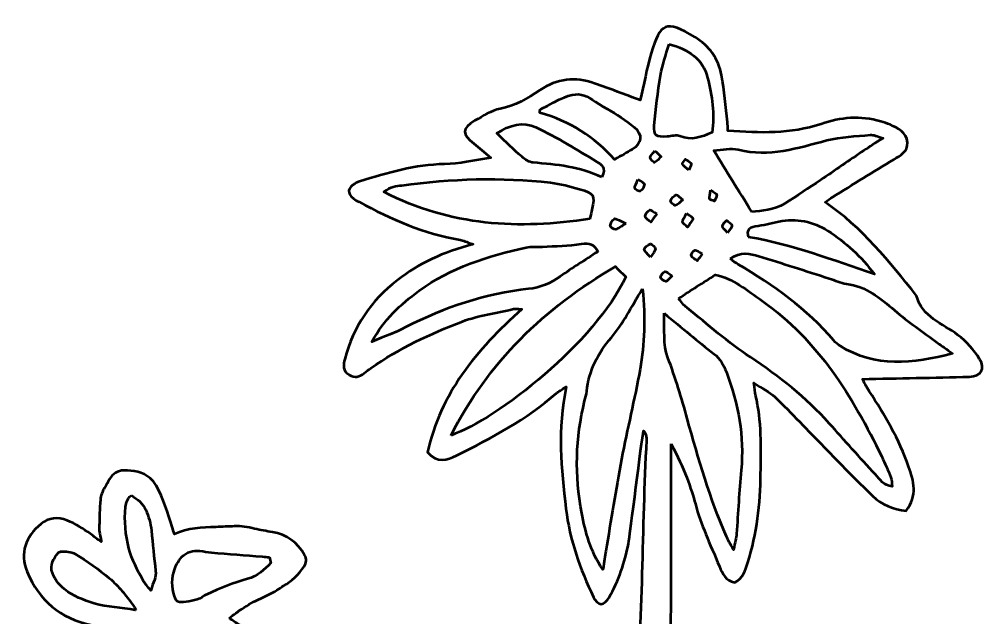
# Model space of a CAD drawing. Header units: centimetres. Extents: x -56 to 56, y -29 to 44.
# Drawn here: x -53.61 to -31.73, y 6.3 to 19.86 of the extents above; entities that cross this region are included whole.
import ezdxf

# ---------------------------------------------------------------- set-up
doc = ezdxf.new("R2010")
doc.units = ezdxf.units.CM
doc.header["$MEASUREMENT"] = 0
doc.layers.add('Layer 1', color=7, linetype='Continuous')

msp = doc.modelspace()

# ---------------------------------------------------------------- linework, layer by layer
at = {"layer": 'Layer 1', "lineweight": 53}
for points, knots in [([(-38.85541, 10.2386), (-38.85438, 9.00088), (-38.84119, 7.76305), (-38.85558, 6.52551), (-38.85558, 6.52551), (-38.87107, 5.18784), (-38.91379, 3.85053), (-38.9418, 2.51301), (-38.9418, 2.51301), (-38.95993, 1.6462), (-38.9708, 0.77925), (-38.98886, -0.08756), (-38.98886, -0.08756), (-39.00897, -1.05262), (-39.03444, -2.01754), (-39.056, -2.98256), (-39.056, -2.98256), (-39.09191, -4.59161), (-39.1184, -6.20092), (-39.16511, -7.80969), (-39.16511, -7.80969), (-39.1892, -8.63808), (-40.31718, -27.18336), (-40.35665, -28.01137), (-40.35665, -28.01137), (-40.36607, -28.20871), (-40.35376, -28.40697), (-40.35411, -28.60484), (-40.35411, -28.60484), (-40.35468, -28.90185), (-40.47201, -28.98126), (-40.75169, -28.88763), (-40.75169, -28.88763), (-40.99659, -28.80565), (-41.16349, -28.65377), (-41.19242, -28.39117), (-41.19242, -28.39117), (-41.21792, -28.15953), (-41.22681, -27.92554), (-41.23179, -27.69231), (-41.23179, -27.69231), (-41.23786, -27.40815), (-41.23694, -27.1236), (-41.23069, -26.8394), (-41.23069, -26.8394), (-41.21104, -25.94811), (-40.11588, -7.33898), (-40.09994, -6.44761), (-40.09994, -6.44761), (-40.07238, -4.91183), (-40.06522, -3.37552), (-40.02367, -1.84016), (-40.02367, -1.84016), (-39.99886, -0.92414), (-39.9553, 0.05652), (-39.87102, 1.42554), (-39.87102, 1.42554), (-39.79097, 2.7256), (-39.75093, 3.37566), (-39.67053, 4.26523), (-39.67053, 4.26523), (-39.4885, 6.27874), (-39.52096, 8.30605), (-39.41205, 10.32482), (-39.41205, 10.32482), (-39.41135, 10.33829), (-39.40849, 10.38458), (-39.42592, 10.44004), (-39.42592, 10.44004), (-39.43551, 10.47069), (-39.45104, 10.50209), (-39.4752, 10.53476), (-39.4752, 10.53476), (-39.5224, 10.33283), (-39.78028, 8.17679), (-39.82071, 7.97352), (-39.82071, 7.97352), (-39.90587, 7.54546), (-40.03774, 7.1343), (-40.25847, 6.75651), (-40.25847, 6.75651), (-40.29724, 6.69018), (-40.37665, 6.60305), (-40.43483, 6.60488), (-40.43483, 6.60488), (-40.49628, 6.60675), (-40.57866, 6.69227), (-40.6109, 6.7606), (-40.6109, 6.7606), (-40.91334, 7.40114), (-41.1516, 8.05695), (-41.23422, 8.77242), (-41.23422, 8.77242), (-41.33815, 9.67197), (-41.43471, 10.56601), (-41.22805, 11.52846), (-41.22805, 11.52846), (-41.33819, 11.45791), (-41.39876, 11.42912), (-41.44719, 11.38654), (-41.44719, 11.38654), (-42.12403, 10.79165), (-42.91186, 10.37435), (-43.71033, 9.97574), (-43.71033, 9.97574), (-43.92606, 9.86808), (-44.1548, 9.7971), (-44.36816, 10.04616), (-44.36816, 10.04616), (-44.07853, 11.36678), (-43.2689, 12.36045), (-42.23022, 13.29009), (-42.23022, 13.29009), (-42.3436, 13.2933), (-42.38551, 13.30297), (-42.42312, 13.29422), (-42.42312, 13.29422), (-42.80902, 13.2044), (-43.20914, 13.15082), (-43.57642, 13.01129), (-43.57642, 13.01129), (-44.30487, 12.73454), (-45.01085, 12.40159), (-45.6535, 11.95105), (-45.6535, 11.95105), (-45.7042, 11.91549), (-45.75563, 11.88039), (-45.80284, 11.84053), (-45.80284, 11.84053), (-45.90814, 11.75156), (-46.01842, 11.72401), (-46.14348, 11.79858), (-46.14348, 11.79858), (-46.29249, 11.88741), (-46.27824, 12.0221), (-46.24204, 12.15891), (-46.24204, 12.15891), (-46.0484, 12.89131), (-45.64955, 13.48454), (-45.04793, 13.94809), (-45.04793, 13.94809), (-44.55989, 14.32408), (-44.01841, 14.58556), (-43.33724, 14.75878), (-43.33724, 14.75878), (-43.48964, 14.81339), (-43.55811, 14.85), (-43.63064, 14.86207), (-43.63064, 14.86207), (-44.44912, 14.99803), (-45.19391, 15.32908), (-45.91714, 15.71826), (-45.91714, 15.71826), (-45.96074, 15.74176), (-46.00642, 15.7637), (-46.04463, 15.79446), (-46.04463, 15.79446), (-46.19512, 15.91568), (-46.18084, 16.04109), (-46.00674, 16.13944), (-46.00674, 16.13944), (-45.9746, 16.15761), (-45.93971, 16.17236), (-45.9044, 16.18312), (-45.9044, 16.18312), (-45.27607, 16.37496), (-44.65056, 16.56581), (-43.98134, 16.57569), (-43.98134, 16.57569), (-43.65354, 16.58056), (-43.32683, 16.66078), (-42.93447, 16.71602), (-42.93447, 16.71602), (-43.08585, 16.84433), (-43.19859, 16.94967), (-43.32122, 17.04185), (-43.32122, 17.04185), (-43.59268, 17.24593), (-43.59205, 17.39075), (-43.29374, 17.56368), (-43.29374, 17.56368), (-43.11223, 17.66888), (-42.92413, 17.78931), (-42.72418, 17.83006), (-42.72418, 17.83006), (-42.3846, 17.89927), (-42.10139, 18.0673), (-41.82597, 18.25177), (-41.82597, 18.25177), (-41.43396, 18.51434), (-41.02425, 18.55869), (-40.58807, 18.40541), (-40.58807, 18.40541), (-40.24143, 18.28359), (-39.89818, 18.15197), (-39.55126, 18.02391), (-39.55126, 18.02391), (-39.47185, 18.37161), (-39.40927, 18.7373), (-39.30333, 19.09001), (-39.30333, 19.09001), (-39.09921, 19.76977), (-38.97944, 19.85783), (-38.31283, 19.45121), (-38.31283, 19.45121), (-37.99396, 19.25673), (-37.7794, 18.96216), (-37.71216, 18.59153), (-37.71216, 18.59153), (-37.64834, 18.23978), (-37.62121, 17.88135), (-37.57913, 17.52572), (-37.57913, 17.52572), (-37.57221, 17.46719), (-37.57122, 17.40796), (-37.56639, 17.33162), (-37.56639, 17.33162), (-36.8451, 17.27962), (-36.14636, 17.25133), (-35.46013, 17.48518), (-35.46013, 17.48518), (-35.01842, 17.63571), (-34.56482, 17.6796), (-34.10762, 17.54082), (-34.10762, 17.54082), (-34.0365, 17.51926), (-33.96234, 17.50303), (-33.89623, 17.47069), (-33.89623, 17.47069), (-33.71787, 17.38341), (-33.52282, 17.30065), (-33.50567, 17.06541), (-33.50567, 17.06541), (-33.49022, 16.85301), (-33.66908, 16.77324), (-33.81269, 16.68339), (-33.81269, 16.68339), (-34.2737, 16.39503), (-34.73944, 16.11429), (-35.20278, 15.82967), (-35.20278, 15.82967), (-35.25432, 15.79799), (-35.30202, 15.75996), (-35.36986, 15.71184), (-35.36986, 15.71184), (-34.52157, 15.14302), (-33.91659, 14.36303), (-33.29909, 13.59514), (-33.29909, 13.59514), (-33.16768, 13.10443), (-32.70705, 12.96741), (-32.35971, 12.70251), (-32.35971, 12.70251), (-32.16864, 12.55681), (-31.99688, 12.36483), (-31.87104, 12.16011), (-31.87104, 12.16011), (-31.73275, 11.93507), (-31.83777, 11.76747), (-32.09992, 11.75935), (-32.09992, 11.75935), (-32.90094, 11.73452), (-33.70238, 11.72309), (-34.52397, 11.70605), (-34.52397, 11.70605), (-34.48354, 11.63444), (-34.432, 11.53132), (-34.36991, 11.43501), (-34.36991, 11.43501), (-34.02023, 10.89279), (-33.69183, 10.33956), (-33.47766, 9.72686), (-33.47766, 9.72686), (-33.36142, 9.39433), (-33.26698, 9.06156), (-33.5322, 8.72328), (-33.5322, 8.72328), (-33.82349, 8.74568), (-34.08391, 8.86009), (-34.29134, 9.0569), (-34.29134, 9.0569), (-34.66776, 9.41405), (-35.02424, 9.79219), (-35.38764, 10.16296), (-35.38764, 10.16296), (-35.75968, 10.54248), (-36.12399, 10.92987), (-36.50467, 11.3005), (-36.50467, 11.3005), (-36.62493, 11.41762), (-36.78686, 11.49184), (-36.98145, 11.61965), (-36.98145, 11.61965), (-36.96289, 11.48807), (-36.95824, 11.41116), (-36.94067, 11.33733), (-36.94067, 11.33733), (-36.80153, 10.75179), (-36.81759, 10.15644), (-36.82658, 9.56176), (-36.82658, 9.56176), (-36.83695, 8.87772), (-36.90479, 8.20148), (-37.12062, 7.54722), (-37.12062, 7.54722), (-37.17841, 7.37203), (-37.22046, 7.18594), (-37.41329, 7.09708), (-37.41329, 7.09708), (-37.62118, 7.13024), (-37.69463, 7.30515), (-37.75781, 7.45677), (-37.75781, 7.45677), (-37.98659, 8.00573), (-38.17317, 8.38447), (-38.30511, 8.87645), (-38.30511, 8.87645), (-38.39493, 9.21152), (-38.55392, 9.68502), (-38.85541, 10.2386)], [0, 0, 0, 0, 0.01234568, 0.01234568, 0.01234568, 0.01234568, 0.02469136, 0.02469136, 0.02469136, 0.02469136, 0.03703704, 0.03703704, 0.03703704, 0.03703704, 0.04938272, 0.04938272, 0.04938272, 0.04938272, 0.0617284, 0.0617284, 0.0617284, 0.0617284, 0.07407407, 0.07407407, 0.07407407, 0.07407407, 0.08641975, 0.08641975, 0.08641975, 0.08641975, 0.09876543, 0.09876543, 0.09876543, 0.09876543, 0.11111111, 0.11111111, 0.11111111, 0.11111111, 0.12345679, 0.12345679, 0.12345679, 0.12345679, 0.13580247, 0.13580247, 0.13580247, 0.13580247, 0.14814815, 0.14814815, 0.14814815, 0.14814815, 0.16049383, 0.16049383, 0.16049383, 0.16049383, 0.17283951, 0.17283951, 0.17283951, 0.17283951, 0.18518519, 0.18518519, 0.18518519, 0.18518519, 0.19753086, 0.19753086, 0.19753086, 0.19753086, 0.20987654, 0.20987654, 0.20987654, 0.20987654, 0.22222222, 0.22222222, 0.22222222, 0.22222222, 0.2345679, 0.2345679, 0.2345679, 0.2345679, 0.24691358, 0.24691358, 0.24691358, 0.24691358, 0.25925926, 0.25925926, 0.25925926, 0.25925926, 0.27160494, 0.27160494, 0.27160494, 0.27160494, 0.28395062, 0.28395062, 0.28395062, 0.28395062, 0.2962963, 0.2962963, 0.2962963, 0.2962963, 0.30864198, 0.30864198, 0.30864198, 0.30864198, 0.32098765, 0.32098765, 0.32098765, 0.32098765, 0.33333333, 0.33333333, 0.33333333, 0.33333333, 0.34567901, 0.34567901, 0.34567901, 0.34567901, 0.35802469, 0.35802469, 0.35802469, 0.35802469, 0.37037037, 0.37037037, 0.37037037, 0.37037037, 0.38271605, 0.38271605, 0.38271605, 0.38271605, 0.39506173, 0.39506173, 0.39506173, 0.39506173, 0.40740741, 0.40740741, 0.40740741, 0.40740741, 0.41975309, 0.41975309, 0.41975309, 0.41975309, 0.43209877, 0.43209877, 0.43209877, 0.43209877, 0.44444444, 0.44444444, 0.44444444, 0.44444444, 0.45679012, 0.45679012, 0.45679012, 0.45679012, 0.4691358, 0.4691358, 0.4691358, 0.4691358, 0.48148148, 0.48148148, 0.48148148, 0.48148148, 0.49382716, 0.49382716, 0.49382716, 0.49382716, 0.50617284, 0.50617284, 0.50617284, 0.50617284, 0.51851852, 0.51851852, 0.51851852, 0.51851852, 0.5308642, 0.5308642, 0.5308642, 0.5308642, 0.54320988, 0.54320988, 0.54320988, 0.54320988, 0.55555556, 0.55555556, 0.55555556, 0.55555556, 0.56790123, 0.56790123, 0.56790123, 0.56790123, 0.58024691, 0.58024691, 0.58024691, 0.58024691, 0.59259259, 0.59259259, 0.59259259, 0.59259259, 0.60493827, 0.60493827, 0.60493827, 0.60493827, 0.61728395, 0.61728395, 0.61728395, 0.61728395, 0.62962963, 0.62962963, 0.62962963, 0.62962963, 0.64197531, 0.64197531, 0.64197531, 0.64197531, 0.65432099, 0.65432099, 0.65432099, 0.65432099, 0.66666667, 0.66666667, 0.66666667, 0.66666667, 0.67901235, 0.67901235, 0.67901235, 0.67901235, 0.69135802, 0.69135802, 0.69135802, 0.69135802, 0.7037037, 0.7037037, 0.7037037, 0.7037037, 0.71604938, 0.71604938, 0.71604938, 0.71604938, 0.72839506, 0.72839506, 0.72839506, 0.72839506, 0.74074074, 0.74074074, 0.74074074, 0.74074074, 0.75308642, 0.75308642, 0.75308642, 0.75308642, 0.7654321, 0.7654321, 0.7654321, 0.7654321, 0.77777778, 0.77777778, 0.77777778, 0.77777778, 0.79012346, 0.79012346, 0.79012346, 0.79012346, 0.80246914, 0.80246914, 0.80246914, 0.80246914, 0.81481481, 0.81481481, 0.81481481, 0.81481481, 0.82716049, 0.82716049, 0.82716049, 0.82716049, 0.83950617, 0.83950617, 0.83950617, 0.83950617, 0.85185185, 0.85185185, 0.85185185, 0.85185185, 0.86419753, 0.86419753, 0.86419753, 0.86419753, 0.87654321, 0.87654321, 0.87654321, 0.87654321, 0.88888889, 0.88888889, 0.88888889, 0.88888889, 0.90123457, 0.90123457, 0.90123457, 0.90123457, 0.91358025, 0.91358025, 0.91358025, 0.91358025, 0.92592593, 0.92592593, 0.92592593, 0.92592593, 0.9382716, 0.9382716, 0.9382716, 0.9382716, 0.95061728, 0.95061728, 0.95061728, 0.95061728, 0.96296296, 0.96296296, 0.96296296, 0.96296296, 0.97530864, 0.97530864, 0.97530864, 0.97530864, 1, 1, 1, 1]), ([(-38.90148, 19.29776), (-38.97246, 19.03882), (-39.05282, 18.81667), (-39.09173, 18.58747), (-39.09173, 18.58747), (-39.15555, 18.21166), (-39.20709, 17.83239), (-39.23521, 17.45245), (-39.23521, 17.45245), (-39.25253, 17.21817), (-39.19076, 17.18416), (-38.94536, 17.19947), (-38.94536, 17.19947), (-38.84697, 17.20557), (-38.73447, 17.24293), (-38.65263, 17.2085), (-38.65263, 17.2085), (-38.39531, 17.1003), (-38.17514, 17.19065), (-37.92749, 17.28932), (-37.92749, 17.28932), (-37.86385, 17.71424), (-37.92541, 18.12583), (-38.02754, 18.53368), (-38.02754, 18.53368), (-38.13662, 18.96921), (-38.45617, 19.17181), (-38.90148, 19.29776)], [0, 0, 0, 0, 0.125, 0.125, 0.125, 0.125, 0.25, 0.25, 0.25, 0.25, 0.375, 0.375, 0.375, 0.375, 0.5, 0.5, 0.5, 0.5, 0.625, 0.625, 0.625, 0.625, 0.75, 0.75, 0.75, 0.75, 1, 1, 1, 1]), ([(-41.81839, 17.82022), (-41.821, 17.79291), (-41.82361, 17.76561), (-41.82622, 17.7383), (-41.82622, 17.7383), (-41.14871, 17.55687), (-40.58804, 17.18737), (-40.1319, 16.68205), (-40.1319, 16.68205), (-39.97255, 16.77335), (-39.8525, 16.83724), (-39.73753, 16.90913), (-39.73753, 16.90913), (-39.51588, 17.04767), (-39.48684, 17.24568), (-39.6905, 17.41576), (-39.6905, 17.41576), (-39.87885, 17.57306), (-40.0902, 17.70726), (-40.30476, 17.82794), (-40.30476, 17.82794), (-40.84832, 18.13363), (-40.85178, 18.35591), (-41.65403, 17.89751), (-41.65403, 17.89751), (-41.70642, 17.86756), (-41.76349, 17.84579), (-41.81839, 17.82022)], [0, 0, 0, 0, 0.125, 0.125, 0.125, 0.125, 0.25, 0.25, 0.25, 0.25, 0.375, 0.375, 0.375, 0.375, 0.5, 0.5, 0.5, 0.5, 0.625, 0.625, 0.625, 0.625, 0.75, 0.75, 0.75, 0.75, 1, 1, 1, 1]), ([(-40.42259, 16.27897), (-40.30144, 16.50065), (-40.44675, 16.5765), (-40.53375, 16.62924), (-40.53375, 16.62924), (-40.98721, 16.90381), (-41.43915, 17.18621), (-41.91628, 17.41428), (-41.91628, 17.41428), (-42.20055, 17.55013), (-42.5045, 17.4619), (-42.799, 17.27553), (-42.799, 17.27553), (-42.58836, 17.07543), (-42.41483, 16.90053), (-42.22927, 16.73952), (-42.22927, 16.73952), (-42.15896, 16.67852), (-42.06353, 16.61823), (-41.97516, 16.61093), (-41.97516, 16.61093), (-41.44652, 16.56736), (-40.92078, 16.51706), (-40.42259, 16.27897)], [0, 0, 0, 0, 0.14285714, 0.14285714, 0.14285714, 0.14285714, 0.28571429, 0.28571429, 0.28571429, 0.28571429, 0.42857143, 0.42857143, 0.42857143, 0.42857143, 0.57142857, 0.57142857, 0.57142857, 0.57142857, 0.71428571, 0.71428571, 0.71428571, 0.71428571, 1, 1, 1, 1]), ([(-37.0301, 15.49848), (-36.80905, 15.51083), (-36.52601, 15.52787), (-36.27582, 15.68581), (-36.27582, 15.68581), (-36.00408, 15.85733), (-35.7366, 16.03576), (-35.47022, 16.21554), (-35.47022, 16.21554), (-35.14263, 16.43669), (-34.81885, 16.66342), (-34.49186, 16.88546), (-34.49186, 16.88546), (-34.36673, 16.97041), (-34.23726, 17.04894), (-34.05174, 17.16751), (-34.05174, 17.16751), (-34.2023, 17.2066), (-34.2736, 17.24547), (-34.34052, 17.23902), (-34.34052, 17.23902), (-34.67069, 17.20716), (-35.00921, 17.19958), (-35.3271, 17.11614), (-35.3271, 17.11614), (-35.98775, 16.94272), (-36.63382, 16.72883), (-37.3337, 16.90395), (-37.3337, 16.90395), (-37.50127, 16.94586), (-37.69187, 16.89597), (-37.88876, 16.88758), (-37.88876, 16.88758), (-37.59645, 16.41468), (-37.32689, 15.97865), (-37.0301, 15.49848)], [0, 0, 0, 0, 0.1, 0.1, 0.1, 0.1, 0.2, 0.2, 0.2, 0.2, 0.3, 0.3, 0.3, 0.3, 0.4, 0.4, 0.4, 0.4, 0.5, 0.5, 0.5, 0.5, 0.6, 0.6, 0.6, 0.6, 0.7, 0.7, 0.7, 0.7, 0.8, 0.8, 0.8, 0.8, 1, 1, 1, 1]), ([(-39.22286, 16.88038), (-39.27041, 16.81395), (-39.32859, 16.76827), (-39.3264, 16.72565), (-39.3264, 16.72565), (-39.32428, 16.6847), (-39.23926, 16.60772), (-39.22614, 16.61456), (-39.22614, 16.61456), (-39.16991, 16.64392), (-39.12673, 16.69835), (-39.07879, 16.74365), (-39.07879, 16.74365), (-39.11932, 16.7821), (-39.15982, 16.82052), (-39.22286, 16.88038)], [0, 0, 0, 0, 0.2, 0.2, 0.2, 0.2, 0.4, 0.4, 0.4, 0.4, 0.6, 0.6, 0.6, 0.6, 1, 1, 1, 1]), ([(-38.44922, 16.43892), (-38.42361, 16.51603), (-38.38685, 16.57195), (-38.40152, 16.59453), (-38.40152, 16.59453), (-38.4284, 16.63591), (-38.48559, 16.65764), (-38.53015, 16.68755), (-38.53015, 16.68755), (-38.55442, 16.64864), (-38.60733, 16.59671), (-38.59686, 16.57357), (-38.59686, 16.57357), (-38.5765, 16.5287), (-38.52044, 16.50002), (-38.44922, 16.43892)], [0, 0, 0, 0, 0.2, 0.2, 0.2, 0.2, 0.4, 0.4, 0.4, 0.4, 0.6, 0.6, 0.6, 0.6, 1, 1, 1, 1]), ([(-40.69246, 15.33476), (-40.66745, 15.44299), (-40.65514, 15.49072), (-40.64547, 15.53898), (-40.64547, 15.53898), (-40.57721, 15.87997), (-40.58941, 15.90971), (-40.93122, 16.00969), (-40.93122, 16.00969), (-41.14433, 16.07203), (-41.36193, 16.13207), (-41.5816, 16.1568), (-41.5816, 16.1568), (-42.70552, 16.28338), (-43.82823, 16.2505), (-44.94724, 16.09425), (-44.94724, 16.09425), (-45.06966, 16.07718), (-45.20851, 16.07901), (-45.35498, 15.94467), (-45.35498, 15.94467), (-43.84672, 15.16976), (-42.30208, 15.08735), (-40.69246, 15.33476)], [0, 0, 0, 0, 0.14285714, 0.14285714, 0.14285714, 0.14285714, 0.28571429, 0.28571429, 0.28571429, 0.28571429, 0.42857143, 0.42857143, 0.42857143, 0.42857143, 0.57142857, 0.57142857, 0.57142857, 0.57142857, 0.71428571, 0.71428571, 0.71428571, 0.71428571, 1, 1, 1, 1]), ([(-39.60421, 16.23021), (-39.63995, 16.14205), (-39.68017, 16.08444), (-39.67854, 16.028), (-39.67854, 16.028), (-39.6778, 16.00285), (-39.56922, 15.94866), (-39.55087, 15.96245), (-39.55087, 15.96245), (-39.50441, 15.99745), (-39.46575, 16.06095), (-39.45647, 16.11828), (-39.45647, 16.11828), (-39.45269, 16.14159), (-39.53323, 16.17853), (-39.60421, 16.23021)], [0, 0, 0, 0, 0.2, 0.2, 0.2, 0.2, 0.4, 0.4, 0.4, 0.4, 0.6, 0.6, 0.6, 0.6, 1, 1, 1, 1]), ([(-37.9585, 15.98489), (-37.9723, 15.89483), (-37.99551, 15.83856), (-37.98235, 15.79273), (-37.98235, 15.79273), (-37.9748, 15.76627), (-37.90855, 15.75668), (-37.86869, 15.73946), (-37.86869, 15.73946), (-37.85034, 15.78875), (-37.81655, 15.83909), (-37.81979, 15.88692), (-37.81979, 15.88692), (-37.82156, 15.91338), (-37.88537, 15.93561), (-37.9585, 15.98489)], [0, 0, 0, 0, 0.2, 0.2, 0.2, 0.2, 0.4, 0.4, 0.4, 0.4, 0.6, 0.6, 0.6, 0.6, 1, 1, 1, 1]), ([(-38.58539, 15.76381), (-38.65436, 15.81863), (-38.71003, 15.88879), (-38.73733, 15.87909), (-38.73733, 15.87909), (-38.79099, 15.86008), (-38.84419, 15.80268), (-38.86578, 15.74853), (-38.86578, 15.74853), (-38.87446, 15.72669), (-38.79194, 15.63395), (-38.76428, 15.63956), (-38.76428, 15.63956), (-38.70823, 15.65088), (-38.66127, 15.70725), (-38.58539, 15.76381)], [0, 0, 0, 0, 0.2, 0.2, 0.2, 0.2, 0.4, 0.4, 0.4, 0.4, 0.6, 0.6, 0.6, 0.6, 1, 1, 1, 1]), ([(-39.17915, 15.44817), (-39.24607, 15.48878), (-39.3125, 15.5497), (-39.3324, 15.53711), (-39.3324, 15.53711), (-39.38359, 15.50473), (-39.44532, 15.43861), (-39.44349, 15.38813), (-39.44349, 15.38813), (-39.4419, 15.34516), (-39.35762, 15.30523), (-39.30996, 15.26395), (-39.30996, 15.26395), (-39.27137, 15.31832), (-39.23274, 15.37272), (-39.17915, 15.44817)], [0, 0, 0, 0, 0.2, 0.2, 0.2, 0.2, 0.4, 0.4, 0.4, 0.4, 0.6, 0.6, 0.6, 0.6, 1, 1, 1, 1]), ([(-39.8761, 15.23319), (-40.04762, 15.30551), (-40.11983, 15.35554), (-40.13878, 15.34012), (-40.13878, 15.34012), (-40.18612, 15.30153), (-40.22217, 15.23591), (-40.23459, 15.17537), (-40.23459, 15.17537), (-40.23847, 15.1565), (-40.14604, 15.08926), (-40.10844, 15.09688), (-40.10844, 15.09688), (-40.04349, 15.11011), (-39.98694, 15.16458), (-39.8761, 15.23319)], [0, 0, 0, 0, 0.2, 0.2, 0.2, 0.2, 0.4, 0.4, 0.4, 0.4, 0.6, 0.6, 0.6, 0.6, 1, 1, 1, 1]), ([(-38.50446, 15.46543), (-38.54584, 15.37903), (-38.59544, 15.32075), (-38.59333, 15.26441), (-38.59333, 15.26441), (-38.59188, 15.22501), (-38.51974, 15.18825), (-38.47913, 15.15032), (-38.47913, 15.15032), (-38.43631, 15.21227), (-38.38293, 15.27034), (-38.35788, 15.33881), (-38.35788, 15.33881), (-38.35146, 15.35638), (-38.43451, 15.40665), (-38.50446, 15.46543)], [0, 0, 0, 0, 0.2, 0.2, 0.2, 0.2, 0.4, 0.4, 0.4, 0.4, 0.6, 0.6, 0.6, 0.6, 1, 1, 1, 1]), ([(-37.10302, 14.92469), (-36.10385, 14.74777), (-35.18475, 14.39905), (-34.253, 14.0819), (-34.253, 14.0819), (-34.54894, 14.47895), (-34.90101, 14.80658), (-35.30766, 15.06827), (-35.30766, 15.06827), (-35.64227, 15.2836), (-36.01809, 15.34968), (-36.41249, 15.27711), (-36.41249, 15.27711), (-36.59361, 15.24381), (-36.77169, 15.19079), (-36.95379, 15.16666), (-36.95379, 15.16666), (-37.11039, 15.14591), (-37.13142, 15.06241), (-37.10302, 14.92469)], [0, 0, 0, 0, 0.16666667, 0.16666667, 0.16666667, 0.16666667, 0.33333333, 0.33333333, 0.33333333, 0.33333333, 0.5, 0.5, 0.5, 0.5, 0.66666667, 0.66666667, 0.66666667, 0.66666667, 1, 1, 1, 1]), ([(-37.57419, 15.02213), (-37.52692, 15.09815), (-37.46906, 15.15043), (-37.47693, 15.18945), (-37.47693, 15.18945), (-37.48564, 15.23273), (-37.55443, 15.26385), (-37.59705, 15.30029), (-37.59705, 15.30029), (-37.63137, 15.25708), (-37.69187, 15.21418), (-37.6924, 15.17057), (-37.6924, 15.17057), (-37.6929, 15.12965), (-37.62996, 15.08799), (-37.57419, 15.02213)], [0, 0, 0, 0, 0.2, 0.2, 0.2, 0.2, 0.4, 0.4, 0.4, 0.4, 0.6, 0.6, 0.6, 0.6, 1, 1, 1, 1]), ([(-40.51484, 14.5917), (-40.59245, 14.767), (-40.704, 14.79455), (-40.88014, 14.76738), (-40.88014, 14.76738), (-41.17213, 14.72237), (-41.47094, 14.72114), (-41.76699, 14.70353), (-41.76699, 14.70353), (-41.89025, 14.69623), (-42.01792, 14.71295), (-42.13663, 14.68695), (-42.13663, 14.68695), (-43.00055, 14.4979), (-43.83695, 14.23652), (-44.56173, 13.70383), (-44.56173, 13.70383), (-44.97571, 13.39952), (-45.35262, 13.06029), (-45.6268, 12.54951), (-45.6268, 12.54951), (-45.33565, 12.67365), (-45.09079, 12.75973), (-44.86296, 12.87844), (-44.86296, 12.87844), (-43.98607, 13.33521), (-43.06246, 13.63567), (-42.07874, 13.74729), (-42.07874, 13.74729), (-41.81521, 13.77717), (-41.58054, 13.87158), (-41.36302, 14.0298), (-41.36302, 14.0298), (-41.09364, 14.22569), (-40.80789, 14.39912), (-40.51484, 14.5917)], [0, 0, 0, 0, 0.1, 0.1, 0.1, 0.1, 0.2, 0.2, 0.2, 0.2, 0.3, 0.3, 0.3, 0.3, 0.4, 0.4, 0.4, 0.4, 0.5, 0.5, 0.5, 0.5, 0.6, 0.6, 0.6, 0.6, 0.7, 0.7, 0.7, 0.7, 0.8, 0.8, 0.8, 0.8, 1, 1, 1, 1]), ([(-39.32361, 14.46558), (-39.26967, 14.54866), (-39.21288, 14.60059), (-39.20758, 14.65735), (-39.20758, 14.65735), (-39.2043, 14.69256), (-39.2895, 14.77363), (-39.31677, 14.76629), (-39.31677, 14.76629), (-39.37438, 14.75084), (-39.45463, 14.69521), (-39.46056, 14.64786), (-39.46056, 14.64786), (-39.46624, 14.60285), (-39.38912, 14.54743), (-39.32361, 14.46558)], [0, 0, 0, 0, 0.2, 0.2, 0.2, 0.2, 0.4, 0.4, 0.4, 0.4, 0.6, 0.6, 0.6, 0.6, 1, 1, 1, 1]), ([(-38.1519, 14.54111), (-38.22069, 14.57978), (-38.27498, 14.63403), (-38.30941, 14.62352), (-38.30941, 14.62352), (-38.35171, 14.61057), (-38.41405, 14.5221), (-38.40346, 14.504), (-38.40346, 14.504), (-38.37436, 14.45444), (-38.31156, 14.42466), (-38.26214, 14.38705), (-38.26214, 14.38705), (-38.23067, 14.43101), (-38.19924, 14.47493), (-38.1519, 14.54111)], [0, 0, 0, 0, 0.2, 0.2, 0.2, 0.2, 0.4, 0.4, 0.4, 0.4, 0.6, 0.6, 0.6, 0.6, 1, 1, 1, 1]), ([(-37.52053, 14.42664), (-37.43759, 14.37146), (-37.38912, 14.33558), (-37.3374, 14.30535), (-37.3374, 14.30535), (-36.53127, 13.83365), (-35.7819, 13.29104), (-35.1675, 12.57822), (-35.1675, 12.57822), (-35.12792, 12.53233), (-35.08114, 12.48922), (-35.02999, 12.45718), (-35.02999, 12.45718), (-34.2313, 11.95698), (-33.39321, 12.0439), (-32.48032, 12.28408), (-32.48032, 12.28408), (-32.62613, 12.38719), (-32.72603, 12.45471), (-32.82262, 12.52675), (-32.82262, 12.52675), (-33.14972, 12.77059), (-33.48846, 13.00096), (-33.79848, 13.26501), (-33.79848, 13.26501), (-34.123, 13.54145), (-34.44057, 13.80744), (-34.88595, 13.86276), (-34.88595, 13.86276), (-35.01863, 13.87923), (-35.14503, 13.94488), (-35.27489, 13.9863), (-35.27489, 13.9863), (-35.80568, 14.15553), (-36.33516, 14.32916), (-36.86839, 14.49035), (-36.86839, 14.49035), (-37.06703, 14.55039), (-37.27616, 14.60324), (-37.52053, 14.42664)], [0, 0, 0, 0, 0.09090909, 0.09090909, 0.09090909, 0.09090909, 0.18181818, 0.18181818, 0.18181818, 0.18181818, 0.27272727, 0.27272727, 0.27272727, 0.27272727, 0.36363636, 0.36363636, 0.36363636, 0.36363636, 0.45454545, 0.45454545, 0.45454545, 0.45454545, 0.54545455, 0.54545455, 0.54545455, 0.54545455, 0.63636364, 0.63636364, 0.63636364, 0.63636364, 0.72727273, 0.72727273, 0.72727273, 0.72727273, 0.81818182, 0.81818182, 0.81818182, 0.81818182, 1, 1, 1, 1]), ([(-43.83515, 10.42977), (-42.77692, 10.80022), (-40.57552, 12.53515), (-39.87948, 14.02532), (-39.87948, 14.02532), (-39.94849, 14.09199), (-40.02377, 14.16484), (-40.11595, 14.25399), (-40.11595, 14.25399), (-41.72776, 13.31641), (-42.99568, 12.08243), (-43.83515, 10.42977)], [0, 0, 0, 0, 0.25, 0.25, 0.25, 0.25, 0.5, 0.5, 0.5, 0.5, 1, 1, 1, 1]), ([(-38.82937, 14.04804), (-38.90342, 14.09284), (-38.95662, 14.14992), (-38.99352, 14.14082), (-38.99352, 14.14082), (-39.0362, 14.1303), (-39.09297, 14.06003), (-39.09074, 14.01854), (-39.09074, 14.01854), (-39.08873, 13.98073), (-39.01546, 13.91842), (-38.97447, 13.91909), (-38.97447, 13.91909), (-38.93418, 13.91977), (-38.89495, 13.98609), (-38.82937, 14.04804)], [0, 0, 0, 0, 0.2, 0.2, 0.2, 0.2, 0.4, 0.4, 0.4, 0.4, 0.6, 0.6, 0.6, 0.6, 1, 1, 1, 1]), ([(-38.68907, 13.52995), (-38.6236, 13.45798), (-38.56662, 13.37603), (-38.49183, 13.3163), (-38.49183, 13.3163), (-38.01851, 12.9382), (-37.56293, 12.53229), (-37.05987, 12.19835), (-37.05987, 12.19835), (-36.40508, 11.76373), (-35.79555, 11.28649), (-35.27214, 10.70035), (-35.27214, 10.70035), (-34.92571, 10.31237), (-34.58164, 9.92216), (-34.22869, 9.54024), (-34.22869, 9.54024), (-34.12822, 9.43151), (-34.04101, 9.28578), (-33.84734, 9.2746), (-33.84734, 9.2746), (-33.85873, 9.35567), (-33.85598, 9.42026), (-33.87782, 9.47505), (-33.87782, 9.47505), (-33.94188, 9.63577), (-34.01127, 9.79473), (-34.08652, 9.95052), (-34.08652, 9.95052), (-34.74431, 11.31238), (-35.52409, 12.58087), (-36.79134, 13.47551), (-36.79134, 13.47551), (-37.13307, 13.71674), (-37.45848, 13.98736), (-37.85062, 14.0692), (-37.85062, 14.0692), (-38.13824, 13.88421), (-38.39644, 13.71812), (-38.68907, 13.52995)], [0, 0, 0, 0, 0.09090909, 0.09090909, 0.09090909, 0.09090909, 0.18181818, 0.18181818, 0.18181818, 0.18181818, 0.27272727, 0.27272727, 0.27272727, 0.27272727, 0.36363636, 0.36363636, 0.36363636, 0.36363636, 0.45454545, 0.45454545, 0.45454545, 0.45454545, 0.54545455, 0.54545455, 0.54545455, 0.54545455, 0.63636364, 0.63636364, 0.63636364, 0.63636364, 0.72727273, 0.72727273, 0.72727273, 0.72727273, 0.81818182, 0.81818182, 0.81818182, 0.81818182, 1, 1, 1, 1]), ([(-39.50166, 13.74673), (-39.76547, 13.326), (-39.94454, 12.95379), (-40.20358, 12.64973), (-40.20358, 12.64973), (-40.51311, 12.28644), (-40.71465, 11.89927), (-40.76415, 11.42827), (-40.76415, 11.42827), (-40.77187, 11.35486), (-40.79304, 11.28261), (-40.81089, 11.21057), (-40.81089, 11.21057), (-41.01966, 10.36821), (-41.04171, 9.51974), (-40.87689, 8.66902), (-40.87689, 8.66902), (-40.79371, 8.23958), (-40.69027, 7.81353), (-40.39842, 7.389), (-40.39842, 7.389), (-40.36925, 7.57298), (-40.35154, 7.69123), (-40.3316, 7.80912), (-40.3316, 7.80912), (-40.21406, 8.50392), (-40.10618, 9.20055), (-39.97526, 9.89284), (-39.97526, 9.89284), (-39.8465, 10.57349), (-39.67974, 11.24712), (-39.55676, 11.92869), (-39.55676, 11.92869), (-39.45351, 12.50114), (-39.4328, 13.08164), (-39.50166, 13.74673)], [0, 0, 0, 0, 0.1, 0.1, 0.1, 0.1, 0.2, 0.2, 0.2, 0.2, 0.3, 0.3, 0.3, 0.3, 0.4, 0.4, 0.4, 0.4, 0.5, 0.5, 0.5, 0.5, 0.6, 0.6, 0.6, 0.6, 0.7, 0.7, 0.7, 0.7, 0.8, 0.8, 0.8, 0.8, 1, 1, 1, 1]), ([(-39.01126, 13.19728), (-38.99398, 12.81261), (-39.04407, 12.5029), (-38.92571, 12.1871), (-38.92571, 12.1871), (-38.7568, 11.73639), (-38.61562, 11.27383), (-38.48831, 10.80929), (-38.48831, 10.80929), (-38.23967, 9.90205), (-37.97512, 9.00098), (-37.60135, 8.13576), (-37.60135, 8.13576), (-37.566, 8.05392), (-37.51598, 7.97842), (-37.43904, 7.83869), (-37.43904, 7.83869), (-37.40701, 8.00883), (-37.37991, 8.10373), (-37.37254, 8.20011), (-37.37254, 8.20011), (-37.33564, 8.68073), (-37.31447, 9.16277), (-37.26794, 9.64241), (-37.26794, 9.64241), (-37.19329, 10.41174), (-37.32985, 11.1446), (-37.60357, 11.86014), (-37.60357, 11.86014), (-37.66669, 12.02503), (-37.74222, 12.16628), (-37.88802, 12.27963), (-37.88802, 12.27963), (-38.24842, 12.55984), (-38.59619, 12.85625), (-39.01126, 13.19728)], [0, 0, 0, 0, 0.1, 0.1, 0.1, 0.1, 0.2, 0.2, 0.2, 0.2, 0.3, 0.3, 0.3, 0.3, 0.4, 0.4, 0.4, 0.4, 0.5, 0.5, 0.5, 0.5, 0.6, 0.6, 0.6, 0.6, 0.7, 0.7, 0.7, 0.7, 0.8, 0.8, 0.8, 0.8, 1, 1, 1, 1]), ([(-48.85793, 6.28757), (-48.77704, 6.2343), (-48.70708, 6.1829), (-48.63226, 6.13994), (-48.63226, 6.13994), (-48.4323, 6.02507), (-48.22981, 5.91469), (-48.02929, 5.80085), (-48.02929, 5.80085), (-47.92423, 5.74123), (-47.81279, 5.68849), (-47.71973, 5.61349), (-47.71973, 5.61349), (-47.62688, 5.53866), (-47.54404, 5.44659), (-47.47388, 5.34971), (-47.47388, 5.34971), (-47.39821, 5.24511), (-47.37192, 5.11928), (-47.41761, 4.99274), (-47.41761, 4.99274), (-47.49367, 4.78192), (-47.58888, 4.58951), (-47.7766, 4.44205), (-47.7766, 4.44205), (-47.93877, 4.31463), (-48.09939, 4.1889), (-48.29042, 4.11538), (-48.29042, 4.11538), (-48.52815, 4.0239), (-48.77894, 3.93991), (-49.02568, 4.06839), (-49.02568, 4.06839), (-49.17462, 4.14596), (-49.30896, 4.25663), (-49.43751, 4.3668), (-49.43751, 4.3668), (-49.54606, 4.45983), (-49.63923, 4.5712), (-49.70361, 4.70314), (-49.70361, 4.70314), (-49.72276, 4.74244), (-49.75504, 4.77536), (-49.80055, 4.80273), (-49.80055, 4.80273), (-49.79254, 4.77296), (-49.78598, 4.74272), (-49.77635, 4.71351), (-49.77635, 4.71351), (-49.66798, 4.38465), (-49.7052, 4.07929), (-49.92173, 3.80232), (-49.92173, 3.80232), (-49.93574, 3.78444), (-49.94974, 3.76648), (-49.96216, 3.74747), (-49.96216, 3.74747), (-50.10874, 3.52261), (-50.32432, 3.43325), (-50.58333, 3.44147), (-50.58333, 3.44147), (-50.78364, 3.44782), (-50.98437, 3.45889), (-51.18355, 3.48045), (-51.18355, 3.48045), (-51.43243, 3.5074), (-51.66223, 3.58773), (-51.85397, 3.75893), (-51.85397, 3.75893), (-51.93281, 3.82935), (-51.98844, 3.91176), (-52.01861, 4.01202), (-52.01861, 4.01202), (-52.02951, 4.04828), (-52.03653, 4.08568), (-52.04775, 4.1218), (-52.04775, 4.1218), (-52.15538, 4.469), (-52.0989, 4.7931), (-51.91591, 5.10199), (-51.91591, 5.10199), (-51.85834, 5.19922), (-51.81541, 5.30502), (-51.75889, 5.40291), (-51.75889, 5.40291), (-51.63397, 5.61916), (-51.44894, 5.78215), (-51.26553, 5.94598), (-51.26553, 5.94598), (-51.24662, 5.96288), (-51.22662, 5.97857), (-51.18972, 6.0093), (-51.18972, 6.0093), (-51.25124, 6.02038), (-51.29368, 6.02906), (-51.33644, 6.03558), (-51.33644, 6.03558), (-51.55329, 6.06871), (-51.77198, 6.09256), (-51.98686, 6.13567), (-51.98686, 6.13567), (-52.68366, 6.27537), (-53.15702, 6.68836), (-53.43042, 7.3385), (-53.43042, 7.3385), (-53.60875, 7.76254), (-53.46567, 8.13877), (-53.12252, 8.41849), (-53.12252, 8.41849), (-52.9455, 8.56285), (-52.74092, 8.59375), (-52.5247, 8.50411), (-52.5247, 8.50411), (-52.33463, 8.42534), (-52.16212, 8.31654), (-51.99681, 8.19547), (-51.99681, 8.19547), (-51.92188, 8.14061), (-51.84733, 8.08519), (-51.75247, 8.01509), (-51.75247, 8.01509), (-51.76214, 8.0661), (-51.76542, 8.09069), (-51.77156, 8.11447), (-51.77156, 8.11447), (-51.79929, 8.22189), (-51.8074, 8.32987), (-51.79583, 8.44089), (-51.79583, 8.44089), (-51.788, 8.51575), (-51.79473, 8.59202), (-51.79135, 8.66752), (-51.79135, 8.66752), (-51.78676, 8.76947), (-51.78024, 8.87146), (-51.77163, 8.97316), (-51.77163, 8.97316), (-51.76348, 9.06901), (-51.73053, 9.157), (-51.68033, 9.23923), (-51.68033, 9.23923), (-51.64092, 9.30379), (-51.60593, 9.37099), (-51.56666, 9.43566), (-51.56666, 9.43566), (-51.49286, 9.55715), (-51.38149, 9.63554), (-51.24271, 9.6361), (-51.24271, 9.6361), (-51.02949, 9.63688), (-50.82043, 9.60372), (-50.64574, 9.45926), (-50.64574, 9.45926), (-50.58883, 9.41216), (-50.54558, 9.35921), (-50.51073, 9.29458), (-50.51073, 9.29458), (-50.34969, 8.99617), (-50.24657, 8.67584), (-50.14888, 8.35326), (-50.14888, 8.35326), (-50.13266, 8.29961), (-50.11431, 8.24658), (-50.09667, 8.1925), (-50.09667, 8.1925), (-49.79399, 8.33612), (-49.47571, 8.33397), (-49.16125, 8.35256), (-49.16125, 8.35256), (-49.02158, 8.36081), (-48.88157, 8.36261), (-48.7418, 8.36896), (-48.7418, 8.36896), (-48.58516, 8.37609), (-48.43315, 8.35005), (-48.28124, 8.31488), (-48.28124, 8.31488), (-48.14878, 8.28419), (-48.01504, 8.25766), (-47.8807, 8.23702), (-47.8807, 8.23702), (-47.54902, 8.18612), (-47.3147, 8.00038), (-47.14982, 7.71745), (-47.14982, 7.71745), (-47.0994, 7.63102), (-47.10632, 7.54075), (-47.16262, 7.45975), (-47.16262, 7.45975), (-47.28687, 7.28096), (-47.43518, 7.12641), (-47.62681, 7.01751), (-47.62681, 7.01751), (-47.67933, 6.98766), (-47.73031, 6.95496), (-47.78069, 6.92151), (-47.78069, 6.92151), (-47.89456, 6.84591), (-48.01715, 6.78986), (-48.14274, 6.73539), (-48.14274, 6.73539), (-48.29077, 6.67111), (-48.42987, 6.58444), (-48.5677, 6.49917), (-48.5677, 6.49917), (-48.66351, 6.43994), (-48.75061, 6.3666), (-48.85793, 6.28757)], [0, 0, 0, 0, 0.01886792, 0.01886792, 0.01886792, 0.01886792, 0.03773585, 0.03773585, 0.03773585, 0.03773585, 0.05660377, 0.05660377, 0.05660377, 0.05660377, 0.0754717, 0.0754717, 0.0754717, 0.0754717, 0.09433962, 0.09433962, 0.09433962, 0.09433962, 0.11320755, 0.11320755, 0.11320755, 0.11320755, 0.13207547, 0.13207547, 0.13207547, 0.13207547, 0.1509434, 0.1509434, 0.1509434, 0.1509434, 0.16981132, 0.16981132, 0.16981132, 0.16981132, 0.18867925, 0.18867925, 0.18867925, 0.18867925, 0.20754717, 0.20754717, 0.20754717, 0.20754717, 0.22641509, 0.22641509, 0.22641509, 0.22641509, 0.24528302, 0.24528302, 0.24528302, 0.24528302, 0.26415094, 0.26415094, 0.26415094, 0.26415094, 0.28301887, 0.28301887, 0.28301887, 0.28301887, 0.30188679, 0.30188679, 0.30188679, 0.30188679, 0.32075472, 0.32075472, 0.32075472, 0.32075472, 0.33962264, 0.33962264, 0.33962264, 0.33962264, 0.35849057, 0.35849057, 0.35849057, 0.35849057, 0.37735849, 0.37735849, 0.37735849, 0.37735849, 0.39622642, 0.39622642, 0.39622642, 0.39622642, 0.41509434, 0.41509434, 0.41509434, 0.41509434, 0.43396226, 0.43396226, 0.43396226, 0.43396226, 0.45283019, 0.45283019, 0.45283019, 0.45283019, 0.47169811, 0.47169811, 0.47169811, 0.47169811, 0.49056604, 0.49056604, 0.49056604, 0.49056604, 0.50943396, 0.50943396, 0.50943396, 0.50943396, 0.52830189, 0.52830189, 0.52830189, 0.52830189, 0.54716981, 0.54716981, 0.54716981, 0.54716981, 0.56603774, 0.56603774, 0.56603774, 0.56603774, 0.58490566, 0.58490566, 0.58490566, 0.58490566, 0.60377358, 0.60377358, 0.60377358, 0.60377358, 0.62264151, 0.62264151, 0.62264151, 0.62264151, 0.64150943, 0.64150943, 0.64150943, 0.64150943, 0.66037736, 0.66037736, 0.66037736, 0.66037736, 0.67924528, 0.67924528, 0.67924528, 0.67924528, 0.69811321, 0.69811321, 0.69811321, 0.69811321, 0.71698113, 0.71698113, 0.71698113, 0.71698113, 0.73584906, 0.73584906, 0.73584906, 0.73584906, 0.75471698, 0.75471698, 0.75471698, 0.75471698, 0.77358491, 0.77358491, 0.77358491, 0.77358491, 0.79245283, 0.79245283, 0.79245283, 0.79245283, 0.81132075, 0.81132075, 0.81132075, 0.81132075, 0.83018868, 0.83018868, 0.83018868, 0.83018868, 0.8490566, 0.8490566, 0.8490566, 0.8490566, 0.86792453, 0.86792453, 0.86792453, 0.86792453, 0.88679245, 0.88679245, 0.88679245, 0.88679245, 0.90566038, 0.90566038, 0.90566038, 0.90566038, 0.9245283, 0.9245283, 0.9245283, 0.9245283, 0.94339623, 0.94339623, 0.94339623, 0.94339623, 0.96226415, 0.96226415, 0.96226415, 0.96226415, 1, 1, 1, 1]), ([(-51.08008, 9.0645), (-51.17148, 8.99525), (-51.19032, 8.9054), (-51.20239, 8.80962), (-51.20239, 8.80962), (-51.24264, 8.48936), (-51.20404, 8.17567), (-51.12661, 7.86548), (-51.12661, 7.86548), (-51.06184, 7.60608), (-50.93307, 7.37374), (-50.80533, 7.14225), (-50.80533, 7.14225), (-50.76297, 7.06545), (-50.69812, 7.00103), (-50.63247, 6.91679), (-50.63247, 6.91679), (-50.60026, 7.01003), (-50.57994, 7.08213), (-50.55056, 7.15033), (-50.55056, 7.15033), (-50.52114, 7.21869), (-50.51433, 7.28565), (-50.52279, 7.35952), (-50.52279, 7.35952), (-50.55761, 7.66379), (-50.58763, 7.96863), (-50.62002, 8.27318), (-50.62002, 8.27318), (-50.63734, 8.4361), (-50.67869, 8.59252), (-50.74713, 8.74185), (-50.74713, 8.74185), (-50.81496, 8.89001), (-50.9318, 8.9859), (-51.08008, 9.0645)], [0, 0, 0, 0, 0.1, 0.1, 0.1, 0.1, 0.2, 0.2, 0.2, 0.2, 0.3, 0.3, 0.3, 0.3, 0.4, 0.4, 0.4, 0.4, 0.5, 0.5, 0.5, 0.5, 0.6, 0.6, 0.6, 0.6, 0.7, 0.7, 0.7, 0.7, 0.8, 0.8, 0.8, 0.8, 1, 1, 1, 1]), ([(-50.96793, 6.4822), (-50.99146, 6.51822), (-51.01319, 6.55657), (-51.03979, 6.59124), (-51.03979, 6.59124), (-51.12036, 6.69627), (-51.19843, 6.80369), (-51.28571, 6.90296), (-51.28571, 6.90296), (-51.37549, 7.00509), (-51.46658, 7.10902), (-51.57178, 7.19393), (-51.57178, 7.19393), (-51.81618, 7.39113), (-52.0639, 7.58558), (-52.33967, 7.73876), (-52.33967, 7.73876), (-52.4412, 7.79513), (-52.55748, 7.809), (-52.66962, 7.79457), (-52.66962, 7.79457), (-52.75577, 7.78346), (-52.7768, 7.68475), (-52.82978, 7.62785), (-52.82978, 7.62785), (-52.83232, 7.62509), (-52.83486, 7.62192), (-52.83617, 7.6185), (-52.83617, 7.6185), (-52.86541, 7.54106), (-52.89886, 7.46253), (-52.87741, 7.3784), (-52.87741, 7.3784), (-52.83194, 7.19989), (-52.72917, 7.05621), (-52.58714, 6.9425), (-52.58714, 6.9425), (-52.38857, 6.78358), (-52.15263, 6.69863), (-51.91447, 6.62289), (-51.91447, 6.62289), (-51.61327, 6.52711), (-51.29425, 6.53229), (-50.98687, 6.46971), (-50.98687, 6.46971), (-50.98458, 6.46925), (-50.98141, 6.47313), (-50.96793, 6.4822)], [0, 0, 0, 0, 0.07692308, 0.07692308, 0.07692308, 0.07692308, 0.15384615, 0.15384615, 0.15384615, 0.15384615, 0.23076923, 0.23076923, 0.23076923, 0.23076923, 0.30769231, 0.30769231, 0.30769231, 0.30769231, 0.38461538, 0.38461538, 0.38461538, 0.38461538, 0.46153846, 0.46153846, 0.46153846, 0.46153846, 0.53846154, 0.53846154, 0.53846154, 0.53846154, 0.61538462, 0.61538462, 0.61538462, 0.61538462, 0.69230769, 0.69230769, 0.69230769, 0.69230769, 0.76923077, 0.76923077, 0.76923077, 0.76923077, 0.84615385, 0.84615385, 0.84615385, 0.84615385, 1, 1, 1, 1]), ([(-47.94491, 7.66648), (-48.00385, 7.67261), (-48.05621, 7.67918), (-48.10874, 7.68337), (-48.10874, 7.68337), (-48.49309, 7.71403), (-48.87758, 7.7432), (-49.26186, 7.77527), (-49.26186, 7.77527), (-49.34833, 7.78247), (-49.43366, 7.8036), (-49.52013, 7.81062), (-49.52013, 7.81062), (-49.67323, 7.82297), (-49.81791, 7.79196), (-49.92674, 7.67731), (-49.92674, 7.67731), (-50.01857, 7.58064), (-50.07695, 7.46208), (-50.11417, 7.33183), (-50.11417, 7.33183), (-50.17531, 7.11776), (-50.14289, 6.91255), (-50.06697, 6.71055), (-50.06697, 6.71055), (-50.05826, 6.68734), (-50.03042, 6.66268), (-50.00654, 6.65584), (-50.00654, 6.65584), (-49.97144, 6.64575), (-49.93097, 6.64525), (-49.89439, 6.6509), (-49.89439, 6.6509), (-49.72739, 6.67676), (-49.55407, 6.68385), (-49.41444, 6.79959), (-49.41444, 6.79959), (-49.40029, 6.81131), (-49.38064, 6.81625), (-49.36381, 6.82489), (-49.36381, 6.82489), (-49.07009, 6.97531), (-48.75689, 7.0785), (-48.44402, 7.17555), (-48.44402, 7.17555), (-48.2218, 7.24452), (-48.06189, 7.37769), (-47.91495, 7.54198), (-47.91495, 7.54198), (-47.92459, 7.58199), (-47.93333, 7.61836), (-47.94491, 7.66648)], [0, 0, 0, 0, 0.07142857, 0.07142857, 0.07142857, 0.07142857, 0.14285714, 0.14285714, 0.14285714, 0.14285714, 0.21428571, 0.21428571, 0.21428571, 0.21428571, 0.28571429, 0.28571429, 0.28571429, 0.28571429, 0.35714286, 0.35714286, 0.35714286, 0.35714286, 0.42857143, 0.42857143, 0.42857143, 0.42857143, 0.5, 0.5, 0.5, 0.5, 0.57142857, 0.57142857, 0.57142857, 0.57142857, 0.64285714, 0.64285714, 0.64285714, 0.64285714, 0.71428571, 0.71428571, 0.71428571, 0.71428571, 0.78571429, 0.78571429, 0.78571429, 0.78571429, 0.85714286, 0.85714286, 0.85714286, 0.85714286, 1, 1, 1, 1])]:
    msp.add_open_spline(points, degree=3, knots=knots, dxfattribs=at)

doc.saveas('drawing.dxf')
